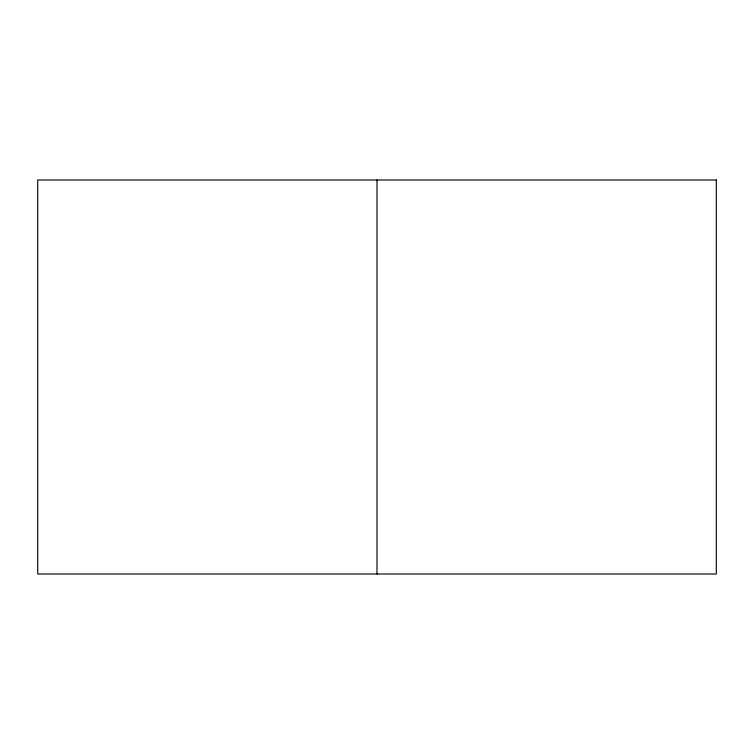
<?xml version="1.0" encoding="UTF-8"?>
<svg xmlns="http://www.w3.org/2000/svg" width="754" height="754" viewBox="0 0 754 754"><rect width="100%" height="100%" fill="white"/><g stroke="black" fill="none" stroke-linecap="round" stroke-linejoin="round"><path stroke-width="1.13" d="M377 179.999L377 574.001M716.3 179.999L37.7 179.999L37.7 574.001L716.3 574.001L716.3 179.999"/></g></svg>
